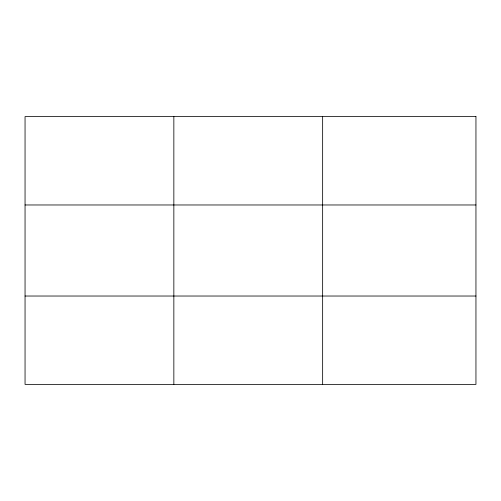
<?xml version="1.0" encoding="UTF-8"?>
<svg xmlns="http://www.w3.org/2000/svg" width="501" height="501" viewBox="0 0 501 501"><rect width="100%" height="100%" fill="white"/><g stroke="black" fill="none" stroke-linecap="round" stroke-linejoin="round"><path stroke-width="0.75" d="M173.847 116.601L173.847 384.399M322.644 116.601L322.644 384.399M25.05 204.972L475.95 204.972M25.05 296.028L475.95 296.028M475.95 116.601L475.95 384.399L25.05 384.399L25.05 116.601L475.95 116.601"/></g></svg>
